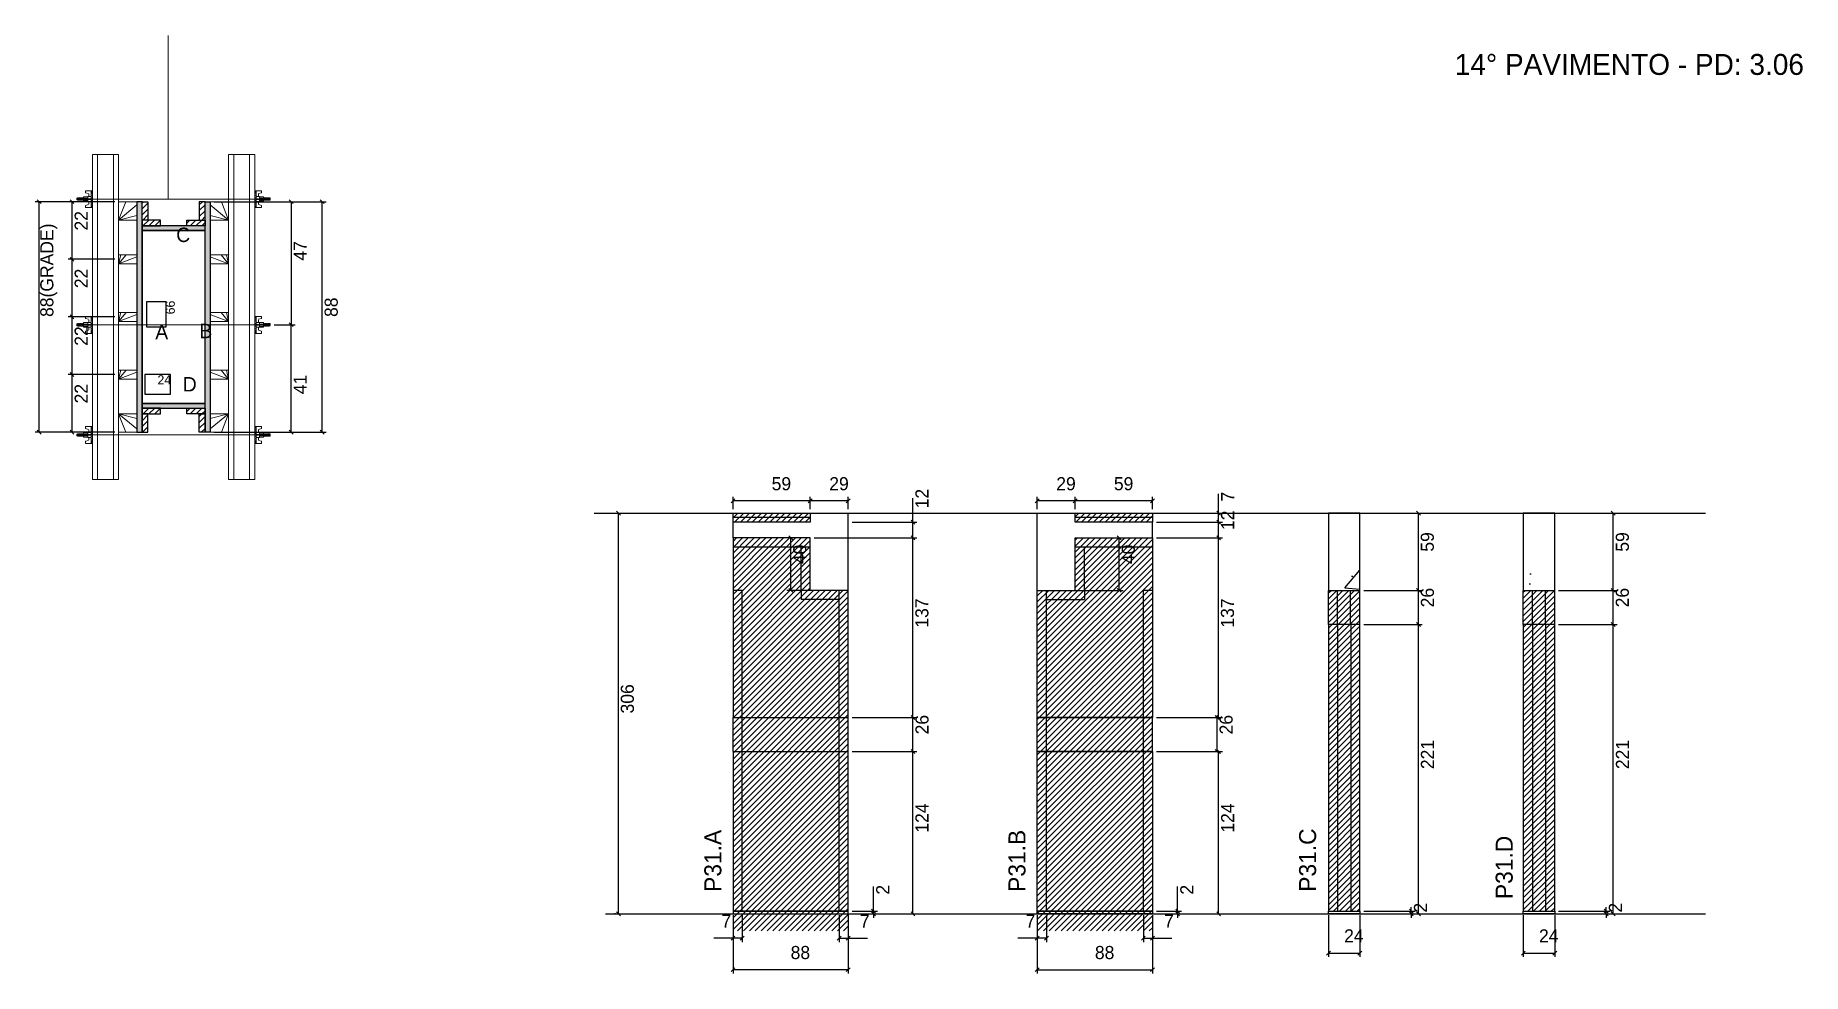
# Model space of a CAD drawing. Header units: metres. Extents: x 2585 to 3935, y 1648 to 2364.
import ezdxf

# ---------------------------------------------------------------- set-up
doc = ezdxf.new("R2010")
doc.units = ezdxf.units.M
for name, color, linetype in [('CHAPA', 7, 'Continuous'), ('COTA', 7, 'Continuous'), ('Hachura', 7, 'Continuous'), ('Madeira', 7, 'Continuous'), ('NIVEL 2° PAV.', 7, 'Continuous'), ('NOMENCLATURA', 7, 'Continuous'), ('Nível', 7, 'Continuous'), ('Painéis', 7, 'Continuous'), ('Perfil Metálico', 7, 'Continuous'), ('SARR_2.2x7', 7, 'Continuous'), ('SARRAFO', 7, 'Continuous'), ('Texto Seção', 7, 'Continuous'), ('TEXTO_GERAL', 7, 'Continuous')]:
    doc.layers.add(name, color=color, linetype=linetype)

msp = doc.modelspace()

# ---------------------------------------------------------------- hatches: boundary and pattern name
at = {"layer": 'COTA'}
h = msp.add_hatch(dxfattribs=at)
h.set_pattern_fill('AR-CONC')
h.paths.add_polyline_path([(3572.7, 1940.3), (3596.7, 1940.3), (3596.7, 1999.3), (3572.7, 1999.3), (3572.7, 1940.3)])
h = msp.add_hatch(dxfattribs=at)
h.set_pattern_fill('AR-CONC')
h.paths.add_polyline_path([(3721.5, 1940.3), (3745.5, 1940.3), (3745.5, 1999.3), (3721.5, 1999.3), (3721.5, 1940.3)])
at = {"layer": 'Hachura'}
h = msp.add_hatch(color=7, dxfattribs=at)
h.dxf.hatch_style = 1
h.paths.add_polyline_path([(2667, 2237), (2663, 2237), (2663, 2061), (2667, 2061), (2667, 2237)])
h = msp.add_hatch(dxfattribs=at)
h.set_pattern_fill('ANSI31')
h.paths.add_polyline_path([(2667, 2223), (2671.4, 2223), (2671.4, 2237), (2667, 2237), (2667, 2223)])
h = msp.add_hatch(dxfattribs=at)
h.set_pattern_fill('ANSI31')
h.paths.add_polyline_path([(2715, 2223), (2710.6, 2223), (2710.6, 2237), (2715, 2237), (2715, 2223)])
h = msp.add_hatch(color=7, dxfattribs=at)
h.dxf.hatch_style = 1
h.paths.add_polyline_path([(2715, 2237), (2719, 2237), (2719, 2061), (2715, 2061), (2715, 2237)])
h = msp.add_hatch(dxfattribs=at)
h.set_pattern_fill('ANSI31')
h.paths.add_polyline_path([(2667, 2218.6), (2667, 2223), (2681, 2223), (2681, 2218.6), (2667, 2218.6)])
h = msp.add_hatch(color=7, dxfattribs=at)
h.dxf.hatch_style = 1
h.paths.add_polyline_path([(2715, 2215), (2715, 2218.6), (2667, 2218.6), (2667, 2215), (2715, 2215)])
h = msp.add_hatch(color=7, dxfattribs=at)
h.dxf.hatch_style = 1
h.paths.add_polyline_path([(2715, 2215), (2715, 2218.6), (2667, 2218.6), (2667, 2215), (2715, 2215)])
h = msp.add_hatch(dxfattribs=at)
h.set_pattern_fill('ANSI31')
h.paths.add_polyline_path([(2715, 2218.6), (2715, 2223), (2701, 2223), (2701, 2218.6), (2715, 2218.6)])
h = msp.add_hatch(color=7, dxfattribs=at)
h.dxf.hatch_style = 1
h.paths.add_polyline_path([(2715, 2079.4), (2715, 2083), (2667, 2083), (2667, 2079.4), (2715, 2079.4)])
h = msp.add_hatch(color=7, dxfattribs=at)
h.dxf.hatch_style = 1
h.paths.add_polyline_path([(2715, 2079.4), (2715, 2083), (2667, 2083), (2667, 2079.4), (2715, 2079.4)])
h = msp.add_hatch(dxfattribs=at)
h.set_pattern_fill('ANSI31')
h.paths.add_polyline_path([(2667, 2075), (2667, 2079.4), (2681, 2079.4), (2681, 2075), (2667, 2075)])
h = msp.add_hatch(dxfattribs=at)
h.set_pattern_fill('ANSI31')
h.paths.add_polyline_path([(2715, 2075), (2715, 2079.4), (2701, 2079.4), (2701, 2075), (2715, 2075)])
h = msp.add_hatch(dxfattribs=at)
h.set_pattern_fill('ANSI31')
h.paths.add_polyline_path([(2667, 2075), (2671.4, 2075), (2671.4, 2061), (2667, 2061), (2667, 2075)])
h = msp.add_hatch(dxfattribs=at)
h.set_pattern_fill('ANSI31')
h.paths.add_polyline_path([(2715, 2075), (2710.6, 2075), (2710.6, 2061), (2715, 2061), (2715, 2075)])
h = msp.add_hatch(dxfattribs=at)
h.set_pattern_fill('ANSI31')
h.paths.add_polyline_path([(3206.1, 1843.3), (3118.1, 1843.3), (3118.1, 1680.3), (3206.1, 1680.3), (3206.1, 1843.3)])
h.paths.add_polyline_path([(3177.1, 1992.3), (3177.1, 1999.3), (3118.1, 1999.3), (3118.1, 1992.3), (3177.1, 1992.3)])
h.paths.add_polyline_path([(3206.1, 1940.3), (3177.1, 1940.3), (3177.1, 1980.3), (3118.1, 1980.3), (3118.1, 1940.3), (3118.1, 1940.3), (3118.1, 1843.3), (3206.1, 1843.3), (3206.1, 1940.3)])
h = msp.add_hatch(dxfattribs=at)
h.set_pattern_fill('ANSI31')
h.paths.add_polyline_path([(3350.4, 1843.3), (3438.4, 1843.3), (3438.4, 1680.3), (3350.4, 1680.3), (3350.4, 1843.3)])
h.paths.add_polyline_path([(3379.4, 1992.3), (3379.4, 1999.3), (3438.4, 1999.3), (3438.4, 1992.3), (3379.4, 1992.3)])
h.paths.add_polyline_path([(3350.4, 1940.3), (3379.4, 1940.3), (3379.4, 1980.3), (3438.4, 1980.3), (3438.4, 1940.3), (3438.4, 1940.3), (3438.4, 1843.3), (3350.4, 1843.3), (3350.4, 1940.3)])
h = msp.add_hatch(dxfattribs=at)
h.set_pattern_fill('ANSI31')
h.paths.add_polyline_path([(3596.7, 1940.3), (3572.7, 1940.3), (3572.7, 1695.3), (3596.7, 1695.3), (3596.7, 1940.3)])
h = msp.add_hatch(dxfattribs=at)
h.set_pattern_fill('ANSI31')
h.paths.add_polyline_path([(3745.5, 1940.3), (3721.5, 1940.3), (3721.5, 1695.3), (3745.5, 1695.3), (3745.5, 1940.3)])

# ---------------------------------------------------------------- linework, layer by layer
at = {"layer": 'CHAPA', "color": 1, "lineweight": 25}
for points in [[(2667, 2237), (2663, 2237), (2663, 2061), (2667, 2061)], [(2667, 2237), (2663, 2237), (2663, 2061), (2667, 2061)], [(2715, 2237), (2719, 2237), (2719, 2061), (2715, 2061)], [(2715, 2237), (2719, 2237), (2719, 2061), (2715, 2061)], [(2715, 2215), (2715, 2218.6), (2667, 2218.6), (2667, 2215)], [(2715, 2215), (2715, 2218.6), (2667, 2218.6), (2667, 2215)], [(2715, 2079.4), (2715, 2083), (2667, 2083), (2667, 2079.4)], [(2715, 2079.4), (2715, 2083), (2667, 2083), (2667, 2079.4)]]:
    msp.add_lwpolyline(points, close=True, dxfattribs=at)
at = {"layer": 'COTA', "color": 241, "lineweight": 25}
for p, q in [((2646, 2237), (2585.4, 2237)), ((2588.4, 2061), (2588.4, 2237)), ((2646, 2237), (2610.4, 2237)), ((2613.4, 2237), (2613.4, 2193)), ((2722, 2237), (2807.4, 2237)), ((2756, 2237), (2783.7, 2237)), ((2780.7, 2237), (2780.7, 2143.1)), ((2804.4, 2061), (2804.4, 2237)), ((2646, 2193), (2610.4, 2193)), ((2646, 2193), (2610.4, 2193)), ((2613.4, 2193), (2613.4, 2149)), ((2646, 2149), (2610.4, 2149)), ((2646, 2149), (2610.4, 2149)), ((2613.4, 2149), (2613.4, 2105)), ((2767.8, 2143.1), (2783.7, 2143.1)), ((2767.8, 2143.1), (2783.7, 2143.1)), ((2780.7, 2061), (2780.7, 2143.1)), ((2646, 2105), (2610.4, 2105)), ((2646, 2105), (2610.4, 2105)), ((2613.4, 2105), (2613.4, 2061)), ((2646, 2061), (2585.4, 2061)), ((2646, 2061), (2610.4, 2061)), ((2722, 2061), (2807.4, 2061)), ((2756, 2061), (2783.7, 2061)), ((3177.1, 1999.3), (3206.1, 1999.3)), ((3206.1, 1940.3), (3206.1, 1999.3)), ((3350.4, 1940.3), (3350.4, 1999.3)), ((3350.4, 1999.3), (3379.4, 1999.3)), ((3118.1, 1980.3), (3118.1, 1992.3)), ((3438.4, 1980.3), (3438.4, 1992.3))]:
    msp.add_line(p, q, dxfattribs=at)
at = {"layer": 'COTA', "color": 0, "lineweight": 25}
for p, q in [((2589.9, 2235.5), (2586.9, 2238.5)), ((2614.9, 2235.5), (2611.9, 2238.5)), ((2782.2, 2235.5), (2779.2, 2238.5)), ((2805.9, 2235.5), (2802.9, 2238.5)), ((2611.9, 2194.5), (2614.9, 2191.5)), ((2614.9, 2191.5), (2611.9, 2194.5)), ((2611.9, 2150.5), (2614.9, 2147.5)), ((2614.9, 2147.5), (2611.9, 2150.5)), ((2782.2, 2141.6), (2779.2, 2144.6)), ((2779.2, 2144.6), (2782.2, 2141.6)), ((2611.9, 2106.5), (2614.9, 2103.5)), ((2614.9, 2103.5), (2611.9, 2106.5)), ((2586.9, 2062.5), (2589.9, 2059.5)), ((2611.9, 2062.5), (2614.9, 2059.5)), ((2779.2, 2062.5), (2782.2, 2059.5)), ((2802.9, 2062.5), (2805.9, 2059.5)), ((3119.6, 2010.1), (3116.6, 2007.1)), ((3175.6, 2007.1), (3178.6, 2010.1)), ((3178.6, 2010.1), (3175.6, 2007.1)), ((3204.6, 2007.1), (3207.6, 2010.1)), ((3351.9, 2010.1), (3348.9, 2007.1)), ((3377.9, 2007.1), (3380.9, 2010.1)), ((3380.9, 2010.1), (3377.9, 2007.1)), ((3436.9, 2007.1), (3439.9, 2010.1)), ((3490.4, 1997.8), (3487.4, 2000.8)), ((3642.9, 1997.8), (3639.9, 2000.8)), ((3791.7, 1997.8), (3788.7, 2000.8)), ((3257, 1990.8), (3254, 1993.8)), ((3490.4, 1990.8), (3487.4, 1993.8)), ((3487.4, 1993.8), (3490.4, 1990.8)), ((3163.7, 1978.8), (3160.7, 1981.8)), ((3257, 1978.8), (3254, 1981.8)), ((3254, 1981.8), (3257, 1978.8)), ((3414.5, 1978.8), (3411.5, 1981.8)), ((3490.4, 1978.8), (3487.4, 1981.8)), ((3487.4, 1981.8), (3490.4, 1978.8)), ((3160.7, 1941.8), (3163.7, 1938.8)), ((3411.5, 1941.8), (3414.5, 1938.8)), ((3639.9, 1941.8), (3642.9, 1938.8)), ((3788.7, 1941.8), (3791.7, 1938.8)), ((3642.9, 1912.8), (3639.9, 1915.8)), ((3791.7, 1912.8), (3788.7, 1915.8)), ((3254, 1844.8), (3257, 1841.8)), ((3487.4, 1844.8), (3490.4, 1841.8)), ((3257, 1815.8), (3254, 1818.8)), ((3490.4, 1815.8), (3487.4, 1818.8)), ((3223.9, 1696.8), (3226.9, 1693.8)), ((3226.9, 1691.8), (3223.9, 1694.8)), ((3254, 1694.8), (3257, 1691.8)), ((3456.1, 1696.8), (3459.1, 1693.8)), ((3459.1, 1691.8), (3456.1, 1694.8)), ((3487.4, 1694.8), (3490.4, 1691.8)), ((3634.5, 1696.8), (3637.5, 1693.8)), ((3637.5, 1691.8), (3634.5, 1694.8)), ((3639.9, 1694.8), (3642.9, 1691.8)), ((3783.3, 1696.8), (3786.3, 1693.8)), ((3786.3, 1691.8), (3783.3, 1694.8)), ((3788.7, 1694.8), (3791.7, 1691.8)), ((3119.6, 1676.3), (3116.6, 1673.3)), ((3123.6, 1673.3), (3126.6, 1676.3)), ((3200.6, 1676.3), (3197.6, 1673.3)), ((3204.6, 1673.3), (3207.6, 1676.3)), ((3351.9, 1676.3), (3348.9, 1673.3)), ((3355.9, 1673.3), (3358.9, 1676.3)), ((3432.9, 1676.3), (3429.9, 1673.3)), ((3436.9, 1673.3), (3439.9, 1676.3)), ((3574.2, 1664.9), (3571.2, 1661.9)), ((3595.2, 1661.9), (3598.2, 1664.9)), ((3723, 1664.9), (3720, 1661.9)), ((3744, 1661.9), (3747, 1664.9)), ((3119.6, 1652.2), (3116.6, 1649.2)), ((3204.6, 1649.2), (3207.6, 1652.2)), ((3351.9, 1652.2), (3348.9, 1649.2)), ((3436.9, 1649.2), (3439.9, 1652.2))]:
    msp.add_line(p, q, dxfattribs=at)
at = {"layer": 'COTA', "color": 180, "lineweight": 25}
for p, q in [((2685.4, 2160.5), (2670.4, 2160.5)), ((2670.4, 2160.5), (2670.4, 2141.5)), ((2685.4, 2141.5), (2685.4, 2160.5)), ((2670.4, 2141.5), (2685.4, 2141.5)), ((2688.5, 2105), (2668.9, 2105)), ((2668.9, 2105), (2668.9, 2090)), ((2688.5, 2090), (2688.5, 2105)), ((2668.9, 2090), (2688.5, 2090))]:
    msp.add_line(p, q, dxfattribs=at)
at = {"layer": 'COTA', "color": 4, "lineweight": 25}
for p, q in [((3118.1, 2002.3), (3118.1, 2011.6)), ((3177.1, 2002.3), (3177.1, 2011.6)), ((3177.1, 2002.3), (3177.1, 2011.6)), ((3206.1, 2002.3), (3206.1, 2011.6)), ((3255.5, 1992.3), (3255.5, 2010.6)), ((3350.4, 2002.3), (3350.4, 2011.6)), ((3379.4, 2002.3), (3379.4, 2011.6)), ((3379.4, 2002.3), (3379.4, 2011.6)), ((3438.4, 2002.3), (3438.4, 2011.6)), ((3488.9, 1999.3), (3488.9, 2014)), ((3177.1, 2008.6), (3118.1, 2008.6)), ((3206.1, 2008.6), (3177.1, 2008.6)), ((3379.4, 2008.6), (3350.4, 2008.6)), ((3438.4, 2008.6), (3379.4, 2008.6)), ((3441.4, 1999.3), (3491.9, 1999.3)), ((3488.9, 1992.3), (3488.9, 1999.3)), ((3599.7, 1999.3), (3644.4, 1999.3)), ((3641.4, 1940.3), (3641.4, 1999.3)), ((3748.5, 1999.3), (3793.2, 1999.3)), ((3790.2, 1940.3), (3790.2, 1999.3)), ((3209.1, 1992.3), (3258.5, 1992.3)), ((3255.5, 1980.3), (3255.5, 1992.3)), ((3441.4, 1992.3), (3491.9, 1992.3)), ((3441.4, 1992.3), (3491.9, 1992.3)), ((3488.9, 1980.3), (3488.9, 1992.3)), ((3174.1, 1980.3), (3159.2, 1980.3)), ((3162.2, 1940.3), (3162.2, 1980.3)), ((3180.1, 1980.3), (3258.5, 1980.3)), ((3180.1, 1980.3), (3258.5, 1980.3)), ((3255.5, 1843.3), (3255.5, 1980.3)), ((3382.4, 1980.3), (3416, 1980.3)), ((3413, 1940.3), (3413, 1980.3)), ((3441.4, 1980.3), (3491.9, 1980.3)), ((3441.4, 1980.3), (3491.9, 1980.3)), ((3488.9, 1843.3), (3488.9, 1980.3)), ((3174.1, 1940.3), (3159.2, 1940.3)), ((3382.4, 1940.3), (3416, 1940.3)), ((3599.7, 1940.3), (3644.4, 1940.3)), ((3748.5, 1940.3), (3793.2, 1940.3)), ((3599.7, 1914.3), (3644.4, 1914.3)), ((3641.4, 1693.3), (3641.4, 1914.3)), ((3748.5, 1914.3), (3793.2, 1914.3)), ((3790.2, 1693.3), (3790.2, 1914.3)), ((3209.1, 1843.3), (3258.5, 1843.3)), ((3441.4, 1843.3), (3491.9, 1843.3)), ((3209.1, 1817.3), (3258.5, 1817.3)), ((3255.5, 1693.3), (3255.5, 1817.3)), ((3441.4, 1817.3), (3491.9, 1817.3)), ((3488.9, 1693.3), (3488.9, 1817.3)), ((3225.4, 1695.3), (3225.4, 1714.1)), ((3457.6, 1695.3), (3457.6, 1714.1)), ((3118.1, 1692.3), (3118.1, 1647.7)), ((3118.1, 1690.3), (3118.1, 1671.8)), ((3125.1, 1692.3), (3125.1, 1671.8)), ((3199.1, 1692.3), (3199.1, 1671.8)), ((3206.1, 1692.3), (3206.1, 1647.7)), ((3206.1, 1690.3), (3206.1, 1671.8)), ((3209.1, 1695.3), (3228.4, 1695.3)), ((3209.1, 1693.3), (3228.4, 1693.3)), ((3209.1, 1693.3), (3258.5, 1693.3)), ((3225.4, 1693.3), (3225.4, 1695.3)), ((3225.4, 1693.3), (3225.4, 1690.3)), ((3350.4, 1692.3), (3350.4, 1647.7)), ((3350.4, 1690.3), (3350.4, 1671.8)), ((3357.4, 1692.3), (3357.4, 1671.8)), ((3431.4, 1692.3), (3431.4, 1671.8)), ((3438.4, 1692.3), (3438.4, 1647.7)), ((3438.4, 1690.3), (3438.4, 1671.8)), ((3441.4, 1695.3), (3460.6, 1695.3)), ((3441.4, 1693.3), (3460.6, 1693.3)), ((3441.4, 1693.3), (3491.9, 1693.3)), ((3457.6, 1693.3), (3457.6, 1695.3)), ((3457.6, 1693.3), (3457.6, 1690.3)), ((3572.7, 1692.3), (3572.7, 1660.4)), ((3596.7, 1692.3), (3596.7, 1660.4)), ((3599.7, 1695.3), (3639, 1695.3)), ((3599.7, 1693.3), (3639, 1693.3)), ((3599.7, 1693.3), (3644.4, 1693.3)), ((3636, 1695.3), (3636, 1698.3)), ((3636, 1693.3), (3636, 1695.3)), ((3636, 1693.3), (3636, 1690.3)), ((3721.5, 1692.3), (3721.5, 1660.4)), ((3745.5, 1692.3), (3745.5, 1660.4)), ((3748.5, 1695.3), (3787.8, 1695.3)), ((3748.5, 1693.3), (3787.8, 1693.3)), ((3748.5, 1693.3), (3793.2, 1693.3)), ((3784.8, 1695.3), (3784.8, 1698.3)), ((3784.8, 1693.3), (3784.8, 1695.3)), ((3784.8, 1693.3), (3784.8, 1690.3)), ((3118.1, 1674.8), (3103.4, 1674.8)), ((3125.1, 1674.8), (3118.1, 1674.8)), ((3199.1, 1674.8), (3206.1, 1674.8)), ((3206.1, 1674.8), (3220.9, 1674.8)), ((3350.4, 1674.8), (3335.6, 1674.8)), ((3357.4, 1674.8), (3350.4, 1674.8)), ((3431.4, 1674.8), (3438.4, 1674.8)), ((3438.4, 1674.8), (3453.1, 1674.8)), ((3572.7, 1663.4), (3596.7, 1663.4)), ((3721.5, 1663.4), (3745.5, 1663.4)), ((3206.1, 1650.7), (3118.1, 1650.7)), ((3350.4, 1650.7), (3438.4, 1650.7))]:
    msp.add_line(p, q, dxfattribs=at)
at = {"layer": 'COTA', "color": 241, "lineweight": 25}
for points in [[(3596.7, 1940.3), (3596.7, 1999.3), (3572.7, 1999.3), (3572.7, 1940.3)], [(3745.5, 1940.3), (3745.5, 1999.3), (3721.5, 1999.3), (3721.5, 1940.3)]]:
    msp.add_lwpolyline(points, dxfattribs=at)
at = {"layer": 'Hachura', "color": 0, "lineweight": 9}
for p, q in [((2617.5, 2240), (2617.2, 2239.7)), ((2617.8, 2240), (2617.5, 2240)), ((2617.5, 2238.1), (2617.5, 2240)), ((2617.8, 2240), (2618.8, 2238.1)), ((2617.8, 2240), (2618.8, 2238.1)), ((2617.9, 2240.1), (2619, 2237.9)), ((2619.2, 2238), (2618.2, 2240.1)), ((2619, 2240), (2618.3, 2240)), ((2619.3, 2238.1), (2618.3, 2240)), ((2619, 2240), (2620, 2238.1)), ((2619.1, 2240.1), (2620.2, 2237.9)), ((2620.4, 2238), (2619.3, 2240.1)), ((2620.2, 2240), (2619.5, 2240)), ((2620.5, 2238.1), (2619.5, 2240)), ((2619.7, 2240), (2619.5, 2240)), ((2620.2, 2240.1), (2621.3, 2237.9)), ((2620.2, 2240), (2621.1, 2238.1)), ((2621.6, 2238), (2620.5, 2240.1)), ((2621.3, 2240), (2620.7, 2240)), ((2621.6, 2238.1), (2620.7, 2240)), ((2621.3, 2240), (2622.3, 2238.1)), ((2622.3, 2238.9), (2621.6, 2240.1)), ((2622.3, 2239.1), (2621.8, 2240)), ((2622.3, 2240), (2621.8, 2240)), ((2622.3, 2237.3), (2622.3, 2240.7)), ((2622.3, 2237.3), (2622.3, 2240.7)), ((2622.3, 2240.7), (2625.5, 2240.7)), ((2623.8, 2245.4), (2623.8, 2243.8)), ((2623.8, 2243.8), (2626, 2243.2)), ((2629, 2245.4), (2623.9, 2245.4)), ((2625.5, 2240.9), (2625.5, 2237.1)), ((2628.1, 2240.9), (2625.5, 2240.9)), ((2626.3, 2242.9), (2626.3, 2240.9)), ((2628.1, 2245.4), (2628.1, 2232.5)), ((2628.1, 2245.4), (2628.1, 2240.3)), ((2628.1, 2245.3), (2629, 2245.3)), ((2628.1, 2245.1), (2629, 2245.1)), ((2628.1, 2244.8), (2629, 2244.8)), ((2628.1, 2244.3), (2629, 2244.3)), ((2628.1, 2243.4), (2629, 2243.4)), ((2628.1, 2242), (2629, 2242)), ((2628.1, 2239), (2628.1, 2240.9)), ((2628.1, 2240.3), (2628.1, 2239.6)), ((2628.4, 2239.9), (2628.2, 2239.9)), ((2628.8, 2239.9), (2628.4, 2239.9)), ((2629, 2232.5), (2629, 2245.4)), ((2629, 2233.5), (2629, 2241.3)), ((2753, 2232.5), (2753, 2245.4)), ((2753, 2245.4), (2758.1, 2245.4)), ((2753.9, 2245.3), (2753, 2245.3)), ((2753.9, 2245.1), (2753, 2245.1)), ((2753.9, 2244.8), (2753, 2244.8)), ((2753.9, 2244.3), (2753, 2244.3)), ((2753.9, 2243.4), (2753, 2243.4)), ((2753.9, 2242), (2753, 2242)), ((2753, 2233.5), (2753, 2241.3)), ((2753.1, 2239.9), (2753.6, 2239.9)), ((2753.6, 2239.9), (2753.8, 2239.9)), ((2753.9, 2245.4), (2753.9, 2232.5)), ((2753.9, 2245.4), (2753.9, 2240.3)), ((2753.9, 2239), (2753.9, 2240.9)), ((2753.9, 2240.9), (2756.5, 2240.9)), ((2753.9, 2240.3), (2753.9, 2239.6)), ((2755.7, 2242.9), (2755.7, 2240.9)), ((2758.1, 2243.8), (2755.9, 2243.2)), ((2756.5, 2240.9), (2756.5, 2237.1)), ((2759.7, 2240.7), (2756.5, 2240.7)), ((2758.1, 2245.4), (2758.1, 2243.8)), ((2759.6, 2237.3), (2759.6, 2240.7)), ((2759.7, 2237.3), (2759.7, 2240.7)), ((2759.7, 2238.9), (2760.3, 2240.1)), ((2760.7, 2240), (2759.7, 2238.1)), ((2759.7, 2239.1), (2760.1, 2240)), ((2759.7, 2240), (2760.1, 2240)), ((2760.3, 2238.1), (2761.3, 2240)), ((2760.4, 2238), (2761.5, 2240.1)), ((2761.7, 2240.1), (2760.6, 2237.9)), ((2760.7, 2240), (2761.3, 2240)), ((2761.8, 2240), (2760.9, 2238.1)), ((2761.5, 2238.1), (2762.5, 2240)), ((2761.6, 2238), (2762.6, 2240.1)), ((2762.9, 2240.1), (2761.8, 2237.9)), ((2761.8, 2240), (2762.5, 2240)), ((2763, 2240), (2762, 2238.1)), ((2762.3, 2240), (2762.5, 2240)), ((2762.7, 2238), (2763.8, 2240.1)), ((2762.7, 2238.1), (2763.6, 2240)), ((2764.1, 2240.1), (2763, 2237.9)), ((2763, 2240), (2763.6, 2240)), ((2764.1, 2240), (2763.2, 2238.1)), ((2764.1, 2240), (2763.2, 2238.1)), ((2764.1, 2240), (2764.5, 2240)), ((2764.5, 2240), (2764.8, 2239.7)), ((2764.5, 2238.1), (2764.5, 2240)), ((2617.2, 2239.7), (2617.2, 2238.4)), ((2617.5, 2238.1), (2617.2, 2238.4)), ((2618.2, 2238.1), (2617.5, 2239.4)), ((2618.1, 2238), (2617.5, 2239.1)), ((2617.5, 2238.6), (2617.8, 2237.9)), ((2617.5, 2238.3), (2617.6, 2238.1)), ((2618.2, 2238.1), (2618.8, 2238.1)), ((2620, 2238.1), (2619.3, 2238.1)), ((2620.7, 2238.1), (2620.5, 2238.1)), ((2620.7, 2238.1), (2621.1, 2238.1)), ((2621.6, 2238.1), (2622.3, 2238.1)), ((2622.3, 2239.6), (2625.5, 2239.6)), ((2622.3, 2238.1), (2625.5, 2238.1)), ((2625.5, 2237.3), (2622.3, 2237.3)), ((2623.8, 2234.2), (2626, 2234.8)), ((2623.8, 2232.5), (2623.8, 2234.2)), ((2628.1, 2232.5), (2623.8, 2232.5)), ((2625.5, 2237.1), (2625.5, 2237.3)), ((2625.5, 2237.1), (2625.5, 2237.3)), ((2625.5, 2237.1), (2628.1, 2237.1)), ((2628.1, 2239.3), (2626.1, 2239.3)), ((2626.1, 2238.8), (2628.1, 2238.8)), ((2626.3, 2235.1), (2626.3, 2237.1)), ((2628.1, 2239), (2629, 2239)), ((2628.1, 2236), (2629, 2236)), ((2628.1, 2234.5), (2629, 2234.5)), ((2628.1, 2233.7), (2629, 2233.7)), ((2628.1, 2233.2), (2629, 2233.2)), ((2628.1, 2232.9), (2629, 2232.9)), ((2628.1, 2232.7), (2629, 2232.7)), ((2628.1, 2232.5), (2629, 2232.5)), ((2628.2, 2238), (2628.6, 2238)), ((2753.9, 2239), (2753, 2239)), ((2753.9, 2236), (2753, 2236)), ((2753.9, 2234.5), (2753, 2234.5)), ((2753.9, 2233.7), (2753, 2233.7)), ((2753.9, 2233.2), (2753, 2233.2)), ((2753.9, 2232.9), (2753, 2232.9)), ((2753.9, 2232.7), (2753, 2232.7)), ((2753.9, 2232.5), (2753, 2232.5)), ((2753.8, 2238), (2753.3, 2238)), ((2753.9, 2239.3), (2755.9, 2239.3)), ((2755.9, 2238.8), (2753.9, 2238.8)), ((2756.5, 2237.1), (2753.9, 2237.1)), ((2753.9, 2232.5), (2758.1, 2232.5)), ((2755.7, 2235.1), (2755.7, 2237.1)), ((2758.1, 2234.2), (2755.9, 2234.8)), ((2759.7, 2239.6), (2756.5, 2239.6)), ((2759.7, 2238.1), (2756.5, 2238.1)), ((2756.5, 2237.3), (2759.7, 2237.3)), ((2756.5, 2237.1), (2756.5, 2237.3)), ((2756.5, 2237.1), (2756.5, 2237.3)), ((2758.1, 2232.5), (2758.1, 2234.2)), ((2760.3, 2238.1), (2759.7, 2238.1)), ((2761.3, 2238.1), (2760.9, 2238.1)), ((2761.3, 2238.1), (2761.5, 2238.1)), ((2762, 2238.1), (2762.7, 2238.1)), ((2763.8, 2238.1), (2763.2, 2238.1)), ((2763.8, 2238.1), (2764.5, 2239.4)), ((2763.9, 2238), (2764.5, 2239.1)), ((2764.5, 2238.6), (2764.1, 2237.9)), ((2764.5, 2238.3), (2764.3, 2238.1)), ((2764.5, 2238.1), (2764.8, 2238.4)), ((2764.8, 2239.7), (2764.8, 2238.4)), ((2623.8, 2149.4), (2623.8, 2147.8)), ((2623.8, 2147.8), (2626, 2147.2)), ((2629, 2149.4), (2623.9, 2149.4)), ((2626.3, 2146.9), (2626.3, 2144.9)), ((2628.1, 2149.4), (2628.1, 2136.5)), ((2628.1, 2149.4), (2628.1, 2144.3)), ((2628.1, 2149.3), (2629, 2149.3)), ((2628.1, 2149.1), (2629, 2149.1)), ((2628.1, 2148.8), (2629, 2148.8)), ((2628.1, 2148.3), (2629, 2148.3)), ((2628.1, 2147.4), (2629, 2147.4)), ((2628.1, 2146), (2629, 2146)), ((2629, 2136.5), (2629, 2149.4)), ((2753, 2136.5), (2753, 2149.4)), ((2753, 2149.4), (2758.1, 2149.4)), ((2753.9, 2149.3), (2753, 2149.3)), ((2753.9, 2149.1), (2753, 2149.1)), ((2753.9, 2148.8), (2753, 2148.8)), ((2753.9, 2148.3), (2753, 2148.3)), ((2753.9, 2147.4), (2753, 2147.4)), ((2753.9, 2146), (2753, 2146)), ((2753.9, 2149.4), (2753.9, 2136.5)), ((2753.9, 2149.4), (2753.9, 2144.3)), ((2755.7, 2146.9), (2755.7, 2144.9)), ((2758.1, 2147.8), (2755.9, 2147.2)), ((2758.1, 2149.4), (2758.1, 2147.8)), ((2617.5, 2144), (2617.2, 2143.7)), ((2617.2, 2143.7), (2617.2, 2142.4)), ((2617.5, 2142.1), (2617.2, 2142.4)), ((2617.8, 2144), (2617.5, 2144)), ((2617.5, 2142.1), (2617.5, 2144)), ((2618.2, 2142.1), (2617.5, 2143.4)), ((2618.1, 2142), (2617.5, 2143.1)), ((2617.5, 2142.6), (2617.8, 2141.9)), ((2617.5, 2142.3), (2617.6, 2142.1)), ((2617.8, 2144), (2618.8, 2142.1)), ((2617.8, 2144), (2618.8, 2142.1)), ((2617.9, 2144.1), (2619, 2141.9)), ((2619.2, 2142), (2618.2, 2144.1)), ((2618.2, 2142.1), (2618.8, 2142.1)), ((2619, 2144), (2618.3, 2144)), ((2619.3, 2142.1), (2618.3, 2144)), ((2619, 2144), (2620, 2142.1)), ((2619.1, 2144.1), (2620.2, 2141.9)), ((2620.4, 2142), (2619.3, 2144.1)), ((2620, 2142.1), (2619.3, 2142.1)), ((2620.2, 2144), (2619.5, 2144)), ((2620.5, 2142.1), (2619.5, 2144)), ((2619.7, 2144), (2619.5, 2144)), ((2620.2, 2144.1), (2621.3, 2141.9)), ((2620.2, 2144), (2621.1, 2142.1)), ((2621.6, 2142), (2620.5, 2144.1)), ((2620.7, 2142.1), (2620.5, 2142.1)), ((2621.3, 2144), (2620.7, 2144)), ((2621.6, 2142.1), (2620.7, 2144)), ((2620.7, 2142.1), (2621.1, 2142.1)), ((2621.3, 2144), (2622.3, 2142.1)), ((2622.3, 2142.9), (2621.6, 2144.1)), ((2621.6, 2142.1), (2622.3, 2142.1)), ((2622.3, 2143.1), (2621.8, 2144)), ((2622.3, 2144), (2621.8, 2144)), ((2622.3, 2141.3), (2622.3, 2144.7)), ((2622.3, 2141.3), (2622.3, 2144.7)), ((2622.3, 2144.7), (2625.5, 2144.7)), ((2622.3, 2143.6), (2625.5, 2143.6)), ((2622.3, 2142.1), (2625.5, 2142.1)), ((2625.5, 2141.3), (2622.3, 2141.3)), ((2623.8, 2138.2), (2626, 2138.8)), ((2623.8, 2136.5), (2623.8, 2138.2)), ((2628.1, 2136.5), (2623.8, 2136.5)), ((2625.5, 2144.9), (2625.5, 2141.1)), ((2628.1, 2144.9), (2625.5, 2144.9)), ((2625.5, 2141.1), (2625.5, 2141.3)), ((2625.5, 2141.1), (2625.5, 2141.3)), ((2625.5, 2141.1), (2628.1, 2141.1)), ((2628.1, 2143.3), (2626.1, 2143.3)), ((2626.1, 2142.8), (2628.1, 2142.8)), ((2626.3, 2139.1), (2626.3, 2141.1)), ((2628.1, 2143), (2628.1, 2144.9)), ((2628.1, 2144.3), (2628.1, 2143.6)), ((2628.1, 2143), (2629, 2143)), ((2628.1, 2140), (2629, 2140)), ((2628.1, 2138.5), (2629, 2138.5)), ((2628.1, 2137.7), (2629, 2137.7)), ((2628.1, 2137.2), (2629, 2137.2)), ((2628.1, 2136.9), (2629, 2136.9)), ((2628.1, 2136.7), (2629, 2136.7)), ((2628.1, 2136.5), (2629, 2136.5)), ((2628.4, 2143.9), (2628.2, 2143.9)), ((2628.2, 2142), (2628.6, 2142)), ((2628.8, 2143.9), (2628.4, 2143.9)), ((2629, 2137.5), (2629, 2145.3)), ((2753, 2137.5), (2753, 2145.3)), ((2753.9, 2143), (2753, 2143)), ((2753.9, 2140), (2753, 2140)), ((2753.9, 2138.5), (2753, 2138.5)), ((2753.9, 2137.7), (2753, 2137.7)), ((2753.9, 2137.2), (2753, 2137.2)), ((2753.9, 2136.9), (2753, 2136.9)), ((2753.9, 2136.7), (2753, 2136.7)), ((2753.9, 2136.5), (2753, 2136.5)), ((2753.1, 2143.9), (2753.6, 2143.9)), ((2753.8, 2142), (2753.3, 2142)), ((2753.6, 2143.9), (2753.8, 2143.9)), ((2753.9, 2143), (2753.9, 2144.9)), ((2753.9, 2144.9), (2756.5, 2144.9)), ((2753.9, 2144.3), (2753.9, 2143.6)), ((2753.9, 2143.3), (2755.9, 2143.3)), ((2755.9, 2142.8), (2753.9, 2142.8)), ((2756.5, 2141.1), (2753.9, 2141.1)), ((2753.9, 2136.5), (2758.1, 2136.5)), ((2755.7, 2139.1), (2755.7, 2141.1)), ((2758.1, 2138.2), (2755.9, 2138.8)), ((2756.5, 2144.9), (2756.5, 2141.1)), ((2759.7, 2144.7), (2756.5, 2144.7)), ((2759.7, 2143.6), (2756.5, 2143.6)), ((2759.7, 2142.1), (2756.5, 2142.1)), ((2756.5, 2141.3), (2759.7, 2141.3)), ((2756.5, 2141.1), (2756.5, 2141.3)), ((2756.5, 2141.1), (2756.5, 2141.3)), ((2758.1, 2136.5), (2758.1, 2138.2)), ((2759.6, 2141.3), (2759.6, 2144.7)), ((2759.7, 2141.3), (2759.7, 2144.7)), ((2759.7, 2142.9), (2760.3, 2144.1)), ((2760.7, 2144), (2759.7, 2142.1)), ((2759.7, 2143.1), (2760.1, 2144)), ((2759.7, 2144), (2760.1, 2144)), ((2760.3, 2142.1), (2759.7, 2142.1)), ((2760.3, 2142.1), (2761.3, 2144)), ((2760.4, 2142), (2761.5, 2144.1)), ((2761.7, 2144.1), (2760.6, 2141.9)), ((2760.7, 2144), (2761.3, 2144)), ((2761.8, 2144), (2760.9, 2142.1)), ((2761.3, 2142.1), (2760.9, 2142.1)), ((2761.3, 2142.1), (2761.5, 2142.1)), ((2761.5, 2142.1), (2762.5, 2144)), ((2761.6, 2142), (2762.6, 2144.1)), ((2762.9, 2144.1), (2761.8, 2141.9)), ((2761.8, 2144), (2762.5, 2144)), ((2763, 2144), (2762, 2142.1)), ((2762, 2142.1), (2762.7, 2142.1)), ((2762.3, 2144), (2762.5, 2144)), ((2762.7, 2142), (2763.8, 2144.1)), ((2762.7, 2142.1), (2763.6, 2144)), ((2764.1, 2144.1), (2763, 2141.9)), ((2763, 2144), (2763.6, 2144)), ((2764.1, 2144), (2763.2, 2142.1)), ((2764.1, 2144), (2763.2, 2142.1)), ((2763.8, 2142.1), (2763.2, 2142.1)), ((2763.8, 2142.1), (2764.5, 2143.4)), ((2763.9, 2142), (2764.5, 2143.1)), ((2764.1, 2144), (2764.5, 2144)), ((2764.5, 2142.6), (2764.1, 2141.9)), ((2764.5, 2142.3), (2764.3, 2142.1)), ((2764.5, 2144), (2764.8, 2143.7)), ((2764.5, 2142.1), (2764.5, 2144)), ((2764.5, 2142.1), (2764.8, 2142.4)), ((2764.8, 2143.7), (2764.8, 2142.4)), ((2628.1, 2065.4), (2623.8, 2065.4)), ((2623.8, 2065.4), (2623.8, 2063.8)), ((2628.1, 2052.5), (2628.1, 2065.4)), ((2628.1, 2065.4), (2629, 2065.4)), ((2628.1, 2065.3), (2629, 2065.3)), ((2628.1, 2065.1), (2629, 2065.1)), ((2628.1, 2064.8), (2629, 2064.8)), ((2629, 2065.4), (2629, 2052.5)), ((2753, 2065.4), (2753, 2052.5)), ((2753.9, 2065.4), (2753, 2065.4)), ((2753.9, 2065.3), (2753, 2065.3)), ((2753.9, 2065.1), (2753, 2065.1)), ((2753.9, 2064.8), (2753, 2064.8)), ((2753.9, 2052.5), (2753.9, 2065.4)), ((2753.9, 2065.4), (2758.1, 2065.4)), ((2758.1, 2065.4), (2758.1, 2063.8)), ((2617.5, 2059.9), (2617.2, 2059.6)), ((2617.2, 2058.3), (2617.2, 2059.6)), ((2617.5, 2058), (2617.2, 2058.3)), ((2617.5, 2059.4), (2617.8, 2060)), ((2618.1, 2060), (2617.5, 2058.9)), ((2617.5, 2059.6), (2617.6, 2059.9)), ((2618.2, 2059.9), (2617.5, 2058.6)), ((2617.5, 2059.9), (2617.5, 2058)), ((2617.8, 2058), (2617.5, 2058)), ((2617.8, 2058), (2618.8, 2059.9)), ((2617.8, 2058), (2618.8, 2059.9)), ((2617.9, 2057.9), (2619, 2060)), ((2619.2, 2060), (2618.2, 2057.8)), ((2618.2, 2059.9), (2618.8, 2059.9)), ((2619.3, 2059.9), (2618.3, 2058)), ((2619, 2058), (2618.3, 2058)), ((2619, 2058), (2620, 2059.9)), ((2619.1, 2057.9), (2620.2, 2060)), ((2620.4, 2060), (2619.3, 2057.8)), ((2620, 2059.9), (2619.3, 2059.9)), ((2620.5, 2059.9), (2619.5, 2058)), ((2620.2, 2058), (2619.5, 2058)), ((2619.7, 2058), (2619.5, 2058)), ((2620.2, 2057.9), (2621.3, 2060)), ((2620.2, 2058), (2621.1, 2059.9)), ((2621.6, 2060), (2620.5, 2057.8)), ((2620.7, 2059.9), (2620.5, 2059.9)), ((2620.7, 2059.9), (2621.1, 2059.9)), ((2621.6, 2059.9), (2620.7, 2058)), ((2621.3, 2058), (2620.7, 2058)), ((2621.3, 2058), (2622.3, 2059.9)), ((2621.6, 2059.9), (2622.3, 2059.9)), ((2622.3, 2059.1), (2621.6, 2057.8)), ((2622.3, 2058.9), (2621.8, 2058)), ((2622.3, 2058), (2621.8, 2058)), ((2622.3, 2060.7), (2622.3, 2057.3)), ((2622.3, 2060.7), (2622.3, 2057.3)), ((2625.5, 2060.7), (2622.3, 2060.7)), ((2622.3, 2059.9), (2625.5, 2059.9)), ((2622.3, 2058.3), (2625.5, 2058.3)), ((2622.3, 2057.3), (2625.5, 2057.3)), ((2623.8, 2063.8), (2626, 2063.2)), ((2623.8, 2054.2), (2626, 2054.8)), ((2623.8, 2052.5), (2623.8, 2054.2)), ((2629, 2052.5), (2623.9, 2052.5)), ((2625.5, 2057.1), (2625.5, 2060.9)), ((2625.5, 2060.9), (2628.1, 2060.9)), ((2625.5, 2060.9), (2625.5, 2060.7)), ((2625.5, 2060.9), (2625.5, 2060.7)), ((2628.1, 2057.1), (2625.5, 2057.1)), ((2626.1, 2059.2), (2628.1, 2059.2)), ((2628.1, 2058.7), (2626.1, 2058.7)), ((2626.3, 2062.9), (2626.3, 2060.9)), ((2626.3, 2055.1), (2626.3, 2057.1)), ((2628.1, 2064.3), (2629, 2064.3)), ((2628.1, 2063.4), (2629, 2063.4)), ((2628.1, 2062), (2629, 2062)), ((2628.1, 2059), (2628.1, 2057.1)), ((2628.1, 2059), (2629, 2059)), ((2628.1, 2057.7), (2628.1, 2058.3)), ((2628.1, 2052.5), (2628.1, 2057.7)), ((2628.1, 2055.9), (2629, 2055.9)), ((2628.1, 2054.5), (2629, 2054.5)), ((2628.1, 2053.7), (2629, 2053.7)), ((2628.1, 2053.2), (2629, 2053.2)), ((2628.1, 2052.9), (2629, 2052.9)), ((2628.1, 2052.7), (2629, 2052.7)), ((2628.2, 2060), (2628.6, 2060)), ((2628.4, 2058), (2628.2, 2058)), ((2628.8, 2058), (2628.4, 2058)), ((2629, 2064.5), (2629, 2056.7)), ((2753, 2064.5), (2753, 2056.7)), ((2753.9, 2064.3), (2753, 2064.3)), ((2753.9, 2063.4), (2753, 2063.4)), ((2753.9, 2062), (2753, 2062)), ((2753.9, 2059), (2753, 2059)), ((2753.9, 2055.9), (2753, 2055.9)), ((2753.9, 2054.5), (2753, 2054.5)), ((2753.9, 2053.7), (2753, 2053.7)), ((2753.9, 2053.2), (2753, 2053.2)), ((2753.9, 2052.9), (2753, 2052.9)), ((2753.9, 2052.7), (2753, 2052.7)), ((2753, 2052.5), (2758.1, 2052.5)), ((2753.1, 2058), (2753.6, 2058)), ((2753.8, 2060), (2753.3, 2060)), ((2753.6, 2058), (2753.8, 2058)), ((2756.5, 2060.9), (2753.9, 2060.9)), ((2755.9, 2059.2), (2753.9, 2059.2)), ((2753.9, 2059), (2753.9, 2057.1)), ((2753.9, 2058.7), (2755.9, 2058.7)), ((2753.9, 2057.7), (2753.9, 2058.3)), ((2753.9, 2052.5), (2753.9, 2057.7)), ((2753.9, 2057.1), (2756.5, 2057.1)), ((2755.7, 2062.9), (2755.7, 2060.9)), ((2755.7, 2055.1), (2755.7, 2057.1)), ((2758.1, 2063.8), (2755.9, 2063.2)), ((2758.1, 2054.2), (2755.9, 2054.8)), ((2756.5, 2057.1), (2756.5, 2060.9)), ((2756.5, 2060.9), (2756.5, 2060.7)), ((2756.5, 2060.9), (2756.5, 2060.7)), ((2756.5, 2060.7), (2759.7, 2060.7)), ((2759.7, 2059.9), (2756.5, 2059.9)), ((2759.7, 2058.3), (2756.5, 2058.3)), ((2759.7, 2057.3), (2756.5, 2057.3)), ((2758.1, 2052.5), (2758.1, 2054.2)), ((2759.6, 2060.7), (2759.6, 2057.3)), ((2759.7, 2060.7), (2759.7, 2057.3)), ((2760.3, 2059.9), (2759.7, 2059.9)), ((2760.7, 2058), (2759.7, 2059.9)), ((2759.7, 2059.1), (2760.3, 2057.8)), ((2759.7, 2058.9), (2760.1, 2058)), ((2759.7, 2058), (2760.1, 2058)), ((2760.3, 2059.9), (2761.3, 2058)), ((2760.4, 2060), (2761.5, 2057.8)), ((2761.7, 2057.9), (2760.6, 2060)), ((2760.7, 2058), (2761.3, 2058)), ((2761.3, 2059.9), (2760.9, 2059.9)), ((2761.8, 2058), (2760.9, 2059.9)), ((2761.3, 2059.9), (2761.5, 2059.9)), ((2761.5, 2059.9), (2762.5, 2058)), ((2761.6, 2060), (2762.6, 2057.8)), ((2762.9, 2057.9), (2761.8, 2060)), ((2761.8, 2058), (2762.5, 2058)), ((2762, 2059.9), (2762.7, 2059.9)), ((2763, 2058), (2762, 2059.9)), ((2762.3, 2058), (2762.5, 2058)), ((2762.7, 2060), (2763.8, 2057.8)), ((2762.7, 2059.9), (2763.6, 2058)), ((2764.1, 2057.9), (2763, 2060)), ((2763, 2058), (2763.6, 2058)), ((2764.1, 2058), (2763.2, 2059.9)), ((2763.8, 2059.9), (2763.2, 2059.9)), ((2764.1, 2058), (2763.2, 2059.9)), ((2763.8, 2059.9), (2764.5, 2058.6)), ((2763.9, 2060), (2764.5, 2058.9)), ((2764.5, 2059.4), (2764.1, 2060)), ((2764.1, 2058), (2764.5, 2058)), ((2764.5, 2059.6), (2764.3, 2059.9)), ((2764.5, 2059.9), (2764.8, 2059.6)), ((2764.5, 2059.9), (2764.5, 2058)), ((2764.5, 2058), (2764.8, 2058.3)), ((2764.8, 2058.3), (2764.8, 2059.6))]:
    msp.add_line(p, q, dxfattribs=at)
at = {"layer": 'Hachura', "color": 251, "lineweight": 9}
for p, q in [((2763.8, 2239), (2622, 2239)), ((2763.8, 2143), (2622, 2143)), ((2763.8, 2059), (2622, 2059))]:
    msp.add_line(p, q, dxfattribs=at)
at = {"layer": 'Madeira', "color": 126, "lineweight": 18}
for p, q in [((2649, 2223), (2654.4, 2237)), ((2649, 2223), (2663, 2234.5)), ((2649, 2223), (2663, 2226.5)), ((2733, 2223), (2719, 2234.5)), ((2733, 2223), (2719, 2226.5)), ((2733, 2223), (2727.6, 2237)), ((2649, 2189.5), (2654.7, 2196.5)), ((2649, 2189.5), (2650.7, 2196.5)), ((2649, 2189.5), (2663, 2194.9)), ((2733, 2189.5), (2719, 2194.9)), ((2733, 2189.5), (2727.2, 2196.5)), ((2733, 2189.5), (2731.3, 2196.5)), ((2649, 2145.5), (2654.7, 2152.5)), ((2649, 2145.5), (2650.7, 2152.5)), ((2649, 2145.5), (2663, 2150.9)), ((2733, 2145.5), (2719, 2150.9)), ((2733, 2145.5), (2727.2, 2152.5)), ((2733, 2145.5), (2731.3, 2152.5)), ((2649, 2101.5), (2654.7, 2108.5)), ((2649, 2101.5), (2650.7, 2108.5)), ((2649, 2101.5), (2663, 2106.9)), ((2733, 2101.5), (2719, 2106.9)), ((2733, 2101.5), (2727.2, 2108.5)), ((2733, 2101.5), (2731.3, 2108.5)), ((2649, 2075), (2663, 2063.5)), ((2649, 2075), (2663, 2071.5)), ((2649, 2075), (2654.4, 2061)), ((2733, 2075), (2719, 2063.5)), ((2733, 2075), (2719, 2071.5)), ((2733, 2075), (2727.6, 2061))]:
    msp.add_line(p, q, dxfattribs=at)
for points in [[(2649, 2061), (2663, 2061), (2663, 2237), (2649, 2237)], [(2649, 2223), (2663, 2223), (2663, 2237), (2649, 2237)], [(2733, 2061), (2719, 2061), (2719, 2237), (2733, 2237)], [(2733, 2223), (2719, 2223), (2719, 2237), (2733, 2237)], [(2649, 2189.5), (2649, 2196.5), (2663, 2196.5), (2663, 2189.5)], [(2733, 2189.5), (2733, 2196.5), (2719, 2196.5), (2719, 2189.5)], [(2649, 2145.5), (2649, 2152.5), (2663, 2152.5), (2663, 2145.5)], [(2733, 2145.5), (2733, 2152.5), (2719, 2152.5), (2719, 2145.5)], [(2649, 2101.5), (2649, 2108.5), (2663, 2108.5), (2663, 2101.5)], [(2733, 2101.5), (2733, 2108.5), (2719, 2108.5), (2719, 2101.5)], [(2649, 2075), (2663, 2075), (2663, 2061), (2649, 2061)], [(2733, 2075), (2719, 2075), (2719, 2061), (2733, 2061)]]:
    msp.add_lwpolyline(points, close=True, dxfattribs=at)
at = {"layer": 'NIVEL 2° PAV.', "color": 4, "lineweight": 25}
for p, q in [((3027.5, 1999.3), (3033.7, 1999.3)), ((3030.7, 1693.3), (3030.7, 1999.3)), ((3028.3, 1693.3), (3027.7, 1693.3))]:
    msp.add_line(p, q, dxfattribs=at)
at = {"layer": 'NIVEL 2° PAV.', "color": 0, "lineweight": 25}
for p, q in [((3032.2, 1997.8), (3029.2, 2000.8)), ((3029.2, 1694.8), (3032.2, 1691.8))]:
    msp.add_line(p, q, dxfattribs=at)
at = {"layer": 'Nível', "color": 4, "lineweight": 25}
for p, q in [((3012, 1999.3), (3860.7, 1999.3)), ((3020.8, 1693.3), (3860.7, 1693.3))]:
    msp.add_line(p, q, dxfattribs=at)
at = {"layer": 'Painéis', "color": 200, "lineweight": 25}
for p, q in [((3118.1, 1980.3), (3118.1, 1940.3)), ((3177.1, 1980.3), (3118.1, 1980.3)), ((3177.1, 1940.3), (3177.1, 1980.3)), ((3379.4, 1980.3), (3438.4, 1980.3)), ((3379.4, 1940.3), (3379.4, 1980.3)), ((3438.4, 1980.3), (3438.4, 1940.3)), ((3118.1, 1940.3), (3118.1, 1843.3)), ((3206.1, 1940.3), (3177.1, 1940.3)), ((3206.1, 1843.3), (3206.1, 1940.3)), ((3350.4, 1843.3), (3350.4, 1940.3)), ((3350.4, 1940.3), (3379.4, 1940.3)), ((3438.4, 1940.3), (3438.4, 1843.3)), ((3572.7, 1914.3), (3572.7, 1940.3)), ((3572.7, 1940.3), (3596.7, 1940.3)), ((3596.7, 1914.3), (3596.7, 1940.3)), ((3721.5, 1914.3), (3721.5, 1940.3)), ((3721.5, 1940.3), (3745.5, 1940.3)), ((3745.5, 1914.3), (3745.5, 1940.3)), ((3572.7, 1914.3), (3572.7, 1695.3)), ((3596.7, 1914.3), (3572.7, 1914.3)), ((3596.7, 1695.3), (3596.7, 1914.3)), ((3721.5, 1914.3), (3721.5, 1695.3)), ((3745.5, 1914.3), (3721.5, 1914.3)), ((3745.5, 1695.3), (3745.5, 1914.3)), ((3118.1, 1843.3), (3206.1, 1843.3)), ((3118.1, 1843.3), (3206.1, 1843.3)), ((3118.1, 1817.3), (3118.1, 1843.3)), ((3206.1, 1817.3), (3206.1, 1843.3)), ((3438.4, 1843.3), (3350.4, 1843.3)), ((3350.4, 1843.3), (3438.4, 1843.3)), ((3350.4, 1817.3), (3350.4, 1843.3)), ((3438.4, 1817.3), (3438.4, 1843.3)), ((3118.1, 1817.3), (3206.1, 1817.3)), ((3118.1, 1817.3), (3118.1, 1695.3)), ((3118.1, 1817.3), (3206.1, 1817.3)), ((3206.1, 1695.3), (3206.1, 1817.3)), ((3350.4, 1695.3), (3350.4, 1817.3)), ((3438.4, 1817.3), (3350.4, 1817.3)), ((3350.4, 1817.3), (3438.4, 1817.3)), ((3350.4, 1817.3), (3438.4, 1817.3)), ((3438.4, 1817.3), (3438.4, 1695.3)), ((3118.1, 1695.3), (3206.1, 1695.3)), ((3438.4, 1695.3), (3350.4, 1695.3)), ((3572.7, 1695.3), (3596.7, 1695.3)), ((3721.5, 1695.3), (3745.5, 1695.3))]:
    msp.add_line(p, q, dxfattribs=at)
at = {"layer": 'Painéis', "color": 4, "lineweight": 25}
for p, q in [((3599.7, 1940.3), (3644.4, 1940.3)), ((3641.4, 1914.3), (3641.4, 1940.3)), ((3748.5, 1940.3), (3793.2, 1940.3)), ((3790.2, 1914.3), (3790.2, 1940.3)), ((3599.7, 1914.3), (3644.4, 1914.3)), ((3748.5, 1914.3), (3793.2, 1914.3)), ((3209.1, 1843.3), (3258.5, 1843.3)), ((3255.5, 1817.3), (3255.5, 1843.3)), ((3441.4, 1843.3), (3490.7, 1843.3)), ((3487.7, 1817.3), (3487.7, 1843.3)), ((3209.1, 1817.3), (3258.5, 1817.3)), ((3441.4, 1817.3), (3490.7, 1817.3))]:
    msp.add_line(p, q, dxfattribs=at)
at = {"layer": 'Painéis', "color": 0, "lineweight": 25}
for p, q in [((3642.9, 1938.8), (3639.9, 1941.8)), ((3791.7, 1938.8), (3788.7, 1941.8)), ((3639.9, 1915.8), (3642.9, 1912.8)), ((3788.7, 1915.8), (3791.7, 1912.8)), ((3257, 1841.8), (3254, 1844.8)), ((3489.2, 1841.8), (3486.2, 1844.8)), ((3254, 1818.8), (3257, 1815.8)), ((3486.2, 1818.8), (3489.2, 1815.8))]:
    msp.add_line(p, q, dxfattribs=at)
at = {"layer": 'Painéis', "color": 200, "lineweight": 25}
for points in [[(2667, 2083), (2715, 2083), (2715, 2215), (2667, 2215)], [(3177.1, 1992.3), (3118.1, 1992.3), (3118.1, 1999.3), (3177.1, 1999.3)], [(3438.4, 1992.3), (3379.4, 1992.3), (3379.4, 1999.3), (3438.4, 1999.3)], [(3206.1, 1695.3), (3118.1, 1695.3), (3118.1, 1693.3), (3206.1, 1693.3)], [(3350.4, 1695.3), (3438.4, 1695.3), (3438.4, 1693.3), (3350.4, 1693.3)], [(3572.7, 1695.3), (3596.7, 1695.3), (3596.7, 1693.3), (3572.7, 1693.3)], [(3721.5, 1695.3), (3745.5, 1695.3), (3745.5, 1693.3), (3721.5, 1693.3)]]:
    msp.add_lwpolyline(points, close=True, dxfattribs=at)
at = {"layer": 'Perfil Metálico', "color": 224, "lineweight": 18}
for points in [[(2629, 2273), (2649, 2273), (2649, 2025), (2629, 2025)], [(2645, 2025), (2633, 2025), (2633, 2273), (2645, 2273)], [(2753, 2273), (2733, 2273), (2733, 2025), (2753, 2025)], [(2737, 2025), (2749, 2025), (2749, 2273), (2737, 2273)]]:
    msp.add_lwpolyline(points, close=True, dxfattribs=at)
at = {"layer": 'SARR_2.2x7', "color": 40, "lineweight": 25}
for p, q in [((3177.1, 1995.8), (3118.1, 1995.8)), ((3438.4, 1995.8), (3379.4, 1995.8)), ((3177.1, 1973.3), (3118.1, 1973.3)), ((3170.1, 1940.3), (3170.1, 1973.3)), ((3438.4, 1973.3), (3379.4, 1973.3)), ((3386.4, 1940.3), (3386.4, 1973.3)), ((3125.1, 1940.3), (3118.1, 1940.3)), ((3125.1, 1843.3), (3125.1, 1940.3)), ((3177.1, 1940.3), (3170.1, 1940.3)), ((3170.1, 1940.3), (3170.1, 1933.3)), ((3199.1, 1933.3), (3170.1, 1933.3)), ((3199.1, 1843.3), (3199.1, 1940.3)), ((3357.4, 1843.3), (3357.4, 1940.3)), ((3357.4, 1933.3), (3386.4, 1933.3)), ((3379.4, 1940.3), (3386.4, 1940.3)), ((3386.4, 1940.3), (3386.4, 1933.3)), ((3431.4, 1843.3), (3431.4, 1940.3)), ((3438.4, 1940.3), (3431.4, 1940.3)), ((3579.7, 1914.3), (3579.7, 1940.3)), ((3589.6, 1914.3), (3589.6, 1940.3)), ((3728.5, 1914.3), (3728.5, 1940.3)), ((3738.4, 1914.3), (3738.4, 1940.3)), ((3579.7, 1914.3), (3579.7, 1695.3)), ((3589.7, 1914.3), (3589.7, 1695.3)), ((3728.5, 1914.3), (3728.5, 1695.3)), ((3738.5, 1914.3), (3738.5, 1695.3)), ((3125.1, 1817.3), (3125.1, 1843.3)), ((3199.1, 1817.3), (3199.1, 1843.3)), ((3357.4, 1817.3), (3357.4, 1843.3)), ((3431.4, 1817.3), (3431.4, 1843.3)), ((3125.1, 1695.3), (3125.1, 1817.3)), ((3199.1, 1695.3), (3199.1, 1817.3)), ((3357.4, 1695.3), (3357.4, 1817.3)), ((3431.4, 1695.3), (3431.4, 1817.3))]:
    msp.add_line(p, q, dxfattribs=at)
at = {"layer": 'SARRAFO', "color": 251, "lineweight": 25}
for points in [[(2671.4, 2237), (2671.4, 2223), (2667, 2223), (2667, 2237)], [(2710.6, 2237), (2710.6, 2223), (2715, 2223), (2715, 2237)], [(2681, 2223), (2667, 2223), (2667, 2218.6), (2681, 2218.6)], [(2701, 2223), (2715, 2223), (2715, 2218.6), (2701, 2218.6)], [(2681, 2079.4), (2667, 2079.4), (2667, 2075), (2681, 2075)], [(2701, 2079.4), (2715, 2079.4), (2715, 2075), (2701, 2075)], [(2671.4, 2061), (2671.4, 2075), (2667, 2075), (2667, 2061)], [(2710.6, 2061), (2710.6, 2075), (2715, 2075), (2715, 2061)]]:
    msp.add_lwpolyline(points, close=True, dxfattribs=at)
at = {"layer": 'Texto Seção', "color": 252, "lineweight": 15}
msp.add_line((2686.9, 2239), (2686.9, 2364), dxfattribs=at)

# ---------------------------------------------------------------- texts
at = {"layer": 'COTA', "color": 241, "lineweight": 25}
for s, p in [('22', (2625.4, 2215)), ('88(GRADE)', (2599.2, 2149)), ('47', (2792.6, 2192)), ('22', (2625.4, 2171)), ('88', (2816.3, 2149)), ('22', (2625.4, 2127)), ('22', (2625.4, 2083)), ('41', (2792.6, 2090))]:
    msp.add_text(s, height=10, rotation=90, dxfattribs=at).set_placement(p)
at = {"layer": 'COTA', "color": 1, "lineweight": 25}
msp.add_text('66', height=7, rotation=90, dxfattribs=at).set_placement((2691.9, 2151))
msp.add_text('24', height=7, dxfattribs=at).set_placement((2678.7, 2097.5))
at = {"layer": 'COTA', "color": 240, "lineweight": 25}
for s, p in [('59', (3147.6, 2016.7)), ('29', (3191.6, 2016.7)), ('29', (3364.9, 2016.7)), ('59', (3408.9, 2016.7)), ('7', (3109.3, 1682.8)), ('7', (3215, 1682.8)), ('7', (3341.5, 1682.8)), ('7', (3447.2, 1682.8)), ('24', (3584.7, 1671.5)), ('24', (3733.5, 1671.5)), ('88', (3162.1, 1658.8)), ('88', (3394.4, 1658.8))]:
    msp.add_text(s, height=10, dxfattribs=at).set_placement(p)
for s, p in [('12', (3267.4, 2002.9)), ('7', (3500.8, 2008.1)), ('12', (3500.8, 1986.3)), ('59', (3653.2, 1969.8)), ('59', (3802.1, 1969.8)), ('40', (3174.1, 1960.3)), ('40', (3424.9, 1960.3)), ('137', (3267.3, 1911.8)), ('137', (3500.6, 1911.8)), ('221', (3653.3, 1803.8)), ('221', (3802.2, 1803.8)), ('124', (3267.4, 1755.3)), ('124', (3500.8, 1755.3)), ('2', (3237.4, 1708)), ('2', (3469.6, 1708)), ('2', (3648, 1694.3)), ('2', (3796.8, 1694.3))]:
    msp.add_text(s, height=10, rotation=90, dxfattribs=at).set_placement(p)
at = {"layer": 'NIVEL 2° PAV.', "color": 240, "lineweight": 25}
msp.add_text('306', height=10, rotation=90, dxfattribs=at).set_placement((3042.4, 1846.3))
at = {"layer": 'NOMENCLATURA', "color": 2, "lineweight": 25}
msp.add_text('14° PAVIMENTO - PD: 3.06', height=16, dxfattribs=at).set_placement((3669.2, 2333.8))
at = {"layer": 'Painéis', "color": 240, "lineweight": 25}
for p in [(3653.3, 1927.3), (3802.1, 1927.3), (3267.4, 1830.3), (3499.6, 1830.3)]:
    msp.add_text('26', height=10, rotation=90, dxfattribs=at).set_placement(p)
at = {"layer": 'Texto Seção', "color": 7, "lineweight": 15}
for s, p in [('P31.A', (3109.2, 1710.1)), ('P31.B', (3341.4, 1710.1)), ('P31.C', (3563.3, 1710.2)), ('P31.D', (3713.4, 1704.6))]:
    msp.add_text(s, height=13, rotation=90, dxfattribs=at).set_placement(p)
at = {"layer": 'TEXTO_GERAL', "color": 7, "lineweight": 25}
for s, p in [('C', (2693, 2206.2)), ('A', (2677, 2132)), ('B', (2710.7, 2132.8)), ('D', (2698, 2092.1))]:
    msp.add_text(s, height=11, dxfattribs=at).set_placement(p)

doc.saveas('drawing.dxf')
